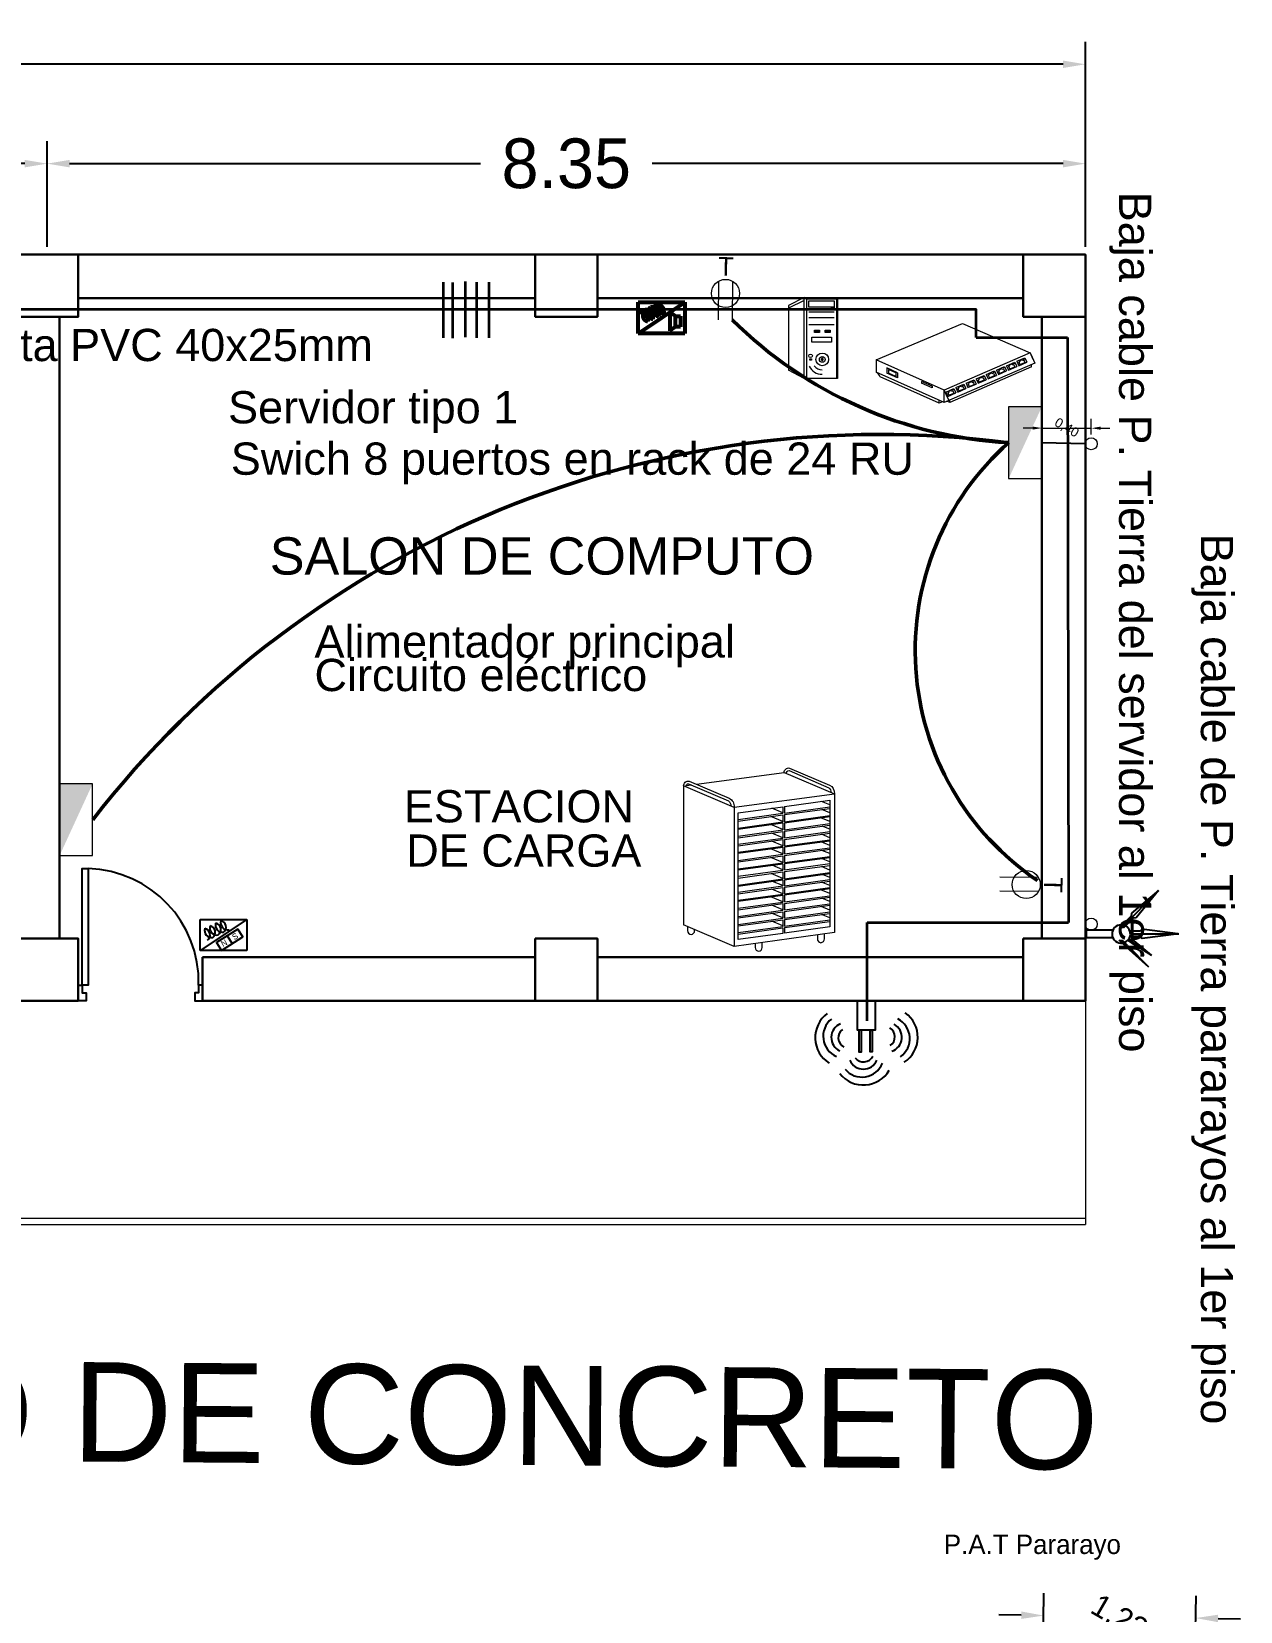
# Model space of a CAD drawing. Header units: metres. Extents: x 643921 to 644430, y 8487964 to 8488110.
# Drawn here: x 644383.21 to 644392.93, y 8488059.47 to 8488072.18 of the extents above; entities that cross this region are included whole.
import ezdxf
from ezdxf.enums import TextEntityAlignment as Align

# ---------------------------------------------------------------- set-up
doc = ezdxf.new("R2010")
doc.units = ezdxf.units.M
doc.header["$MEASUREMENT"] = 0
for name, color, linetype in [('ACHURADOS', 8, 'Continuous'), ('DETALLE', 3, 'Continuous'), ('Planta', 251, 'Continuous'), ('sensor movimiento', 6, 'Continuous'), ('VANOS', 2, 'Continuous')]:
    doc.layers.add(name, color=color, linetype=linetype)
for name, color, linetype, lineweight in [('Anotaciones - Textos_Pluma_Nº__86', 7, 'Continuous', 20), ('CABLE UTP CAT 6', 140, 'COMPU_LINE', 35), ('central de alarma', 4, 'Continuous', 53), ('CIRCUITO DE ALIMENTACION', 30, 'Continuous', 50), ('CIRCUITO ELECTRICO DE SERVIDOR AP', 1, 'Continuous', 50), ('CIRCUITO ELECTRICO EST DE CARGA', 6, 'Continuous', 50), ('CIRCUITO ELECTRICOS', 7, 'Continuous', 15), ('COLUMNAS', 252, 'Continuous', 30), ('ESTACION DE CARGA', 66, 'Continuous', 9), ('MUEBLES - PETER', 252, 'Continuous', 5), ('MUROS', 252, 'Continuous', 15), ('PUERTAS', 252, 'Continuous', 5), ('PUESTA A TIERRA', 3, 'Continuous', 25), ('RED PUESTA A TIERRA', 44, 'T_LINE', 30), ('SERVIDOR', 5, 'Continuous', 13), ('switchs', 44, 'Continuous', 13), ('TEXTOS-SUBTITULO', 26, 'Continuous', 30), ('tomacorriente', 1, 'Continuous', 20)]:
    doc.layers.add(name, color=color, linetype=linetype, lineweight=lineweight)
doc.styles.add('COTAS', font='arial.ttf', dxfattribs={"height": 0.075})
doc.styles.add('style1', font='arial.ttf')
doc.styles.add('style4', font='arial.ttf')
doc.linetypes.add('COMPU_LINE', pattern='A,0.5,-0.1,["R",Standard,S=0.1,R=0,X=-0.05,Y=-0.05],-0.1', length=0.7)
doc.linetypes.add('T_LINE', pattern='A,12.7,-5.08,["T",Standard,S=2.54,R=0,X=-2.54,Y=-1.27],-6.35', length=24.13)
doc.dimstyles.new('julio_75', dxfattribs={"dimscale": 0.75, "dimtxt": 0.075, "dimasz": 0.1, "dimexe": 0.1, "dimexo": 0.1, "dimgap": 0.1, "dimtad": 0, "dimtih": 1, "dimtoh": 1, "dimzin": 1, "dimtxsty": 'COTAS', "dimcen": 0.1, "dimclrd": 256, "dimclre": 256, "dimclrt": 256, "dimaunit": 1, "dimadec": 3, "dimazin": 0, "dimtfac": 1, "dimtix": 1, "dimtmove": 0, "dimatfit": 3, "dimfxl": 0.1, "dimfxlon": 1, "dimlwd": -1, "dimlwe": -1, "dimarcsym": 0})
doc.dimstyles.new('UTILIZAR', dxfattribs={"dimtxt": 0.18, "dimasz": 0.18, "dimexe": 0.18, "dimexo": 0.0625, "dimgap": 0.09, "dimtad": 0, "dimtih": 1, "dimtoh": 1, "dimdec": 4, "dimzin": 0, "dimdsep": 46, "dimtxsty": 'Standard', "dimcen": 0.09, "dimadec": 0, "dimazin": 0, "dimtfac": 1, "dimtdec": 4, "dimtofl": 0, "dimtmove": 0, "dimatfit": 3, "dimfxl": 1, "dimtolj": 1, "dimtzin": 0, "dimarcsym": 0})

# ---------------------------------------------------------------- blocks, each defined once
blk = doc.blocks.new('PUERTA8')
at = {"layer": 'VANOS', "ltscale": 0.5}
for points in [[(0.025, 0.05), (0.025, 0.8), (0.065, 0.8), (0.065, 0.05)], [(0, -0.05), (0, 0.05), (0.025, 0.05), (0.025, 0), (0.05, 0), (0.05, -0.05)], [(0.8, -0.05), (0.8, 0.05), (0.775, 0.05), (0.775, 0), (0.75, 0), (0.75, -0.05)]]:
    blk.add_lwpolyline(points, close=True, dxfattribs=at)
at = {"layer": 'VANOS', "color": 8, "ltscale": 0.5}
blk.add_arc((0.045, 0.07), 0.73, 358.4306, 88.4306, dxfattribs=at)
blk = doc.blocks.new('P-1')
at = {"layer": 'ACHURADOS'}
blk.add_blockref('PUERTA8', (0, 0.05), dxfattribs=at)
blk = doc.blocks.new('TOMACORRIENTE DOBLE')
at = {"layer": 'tomacorriente'}
for p, q in [((697806.69, 8439550.781), (697806.391, 8439550.86)), ((697806.719, 8439550.89), (697806.419, 8439550.969))]:
    blk.add_line(p, q, dxfattribs=at)
blk.add_circle((697806.61, 8439550.86), 0.113, dxfattribs=at)
blk = doc.blocks.new('SERVIDOR')
at = {"layer": 'SERVIDOR', "color": 152}
for p, q in [((714286.289, 8427256.279), (714286.139, 8427256.202)), ((714286.289, 8427256.25), (714286.139, 8427256.177)), ((714286.139, 8427256.202), (714286.139, 8427255.588)), ((714286.333, 8427256.141), (714286.574, 8427256.141)), ((714286.574, 8427256.084), (714286.333, 8427256.084)), ((714286.333, 8427256.021), (714286.574, 8427256.021)), ((714286.289, 8427255.527), (714286.139, 8427255.608)), ((714286.289, 8427255.508), (714286.139, 8427255.588))]:
    blk.add_line(p, q, dxfattribs=at)
for points in [[(714286.289, 8427256.279), (714286.606, 8427256.279), (714286.606, 8427255.508), (714286.289, 8427255.508)], [(714286.599, 8427256.262), (714286.312, 8427256.262), (714286.312, 8427255.511), (714286.599, 8427255.511)], [(714286.333, 8427256.247), (714286.574, 8427256.247), (714286.574, 8427256.187), (714286.333, 8427256.187)], [(714286.551, 8427256.183), (714286.574, 8427256.183), (714286.574, 8427256.173), (714286.551, 8427256.173)], [(714286.362, 8427255.901), (714286.551, 8427255.901), (714286.551, 8427255.852), (714286.362, 8427255.852)], [(714286.387, 8427255.968), (714286.436, 8427255.968), (714286.436, 8427255.946), (714286.387, 8427255.946)], [(714286.387, 8427255.961), (714286.436, 8427255.961), (714286.436, 8427255.946), (714286.387, 8427255.946)], [(714286.488, 8427255.968), (714286.537, 8427255.968), (714286.537, 8427255.946), (714286.488, 8427255.946)], [(714286.488, 8427255.961), (714286.537, 8427255.961), (714286.537, 8427255.946), (714286.488, 8427255.946)], [(714286.344, 8427255.695), (714286.358, 8427255.695), (714286.358, 8427255.681), (714286.344, 8427255.681)], [(714286.46, 8427255.705), (714286.464, 8427255.705), (714286.464, 8427255.689), (714286.46, 8427255.689)]]:
    blk.add_lwpolyline(points, close=True, dxfattribs=at)
for centre, radius in [((714286.339, 8427256.164), 0.00589), ((714286.353, 8427256.164), 0.00589), ((714286.368, 8427256.164), 0.00589), ((714286.462, 8427255.689), 0.0603), ((714286.35, 8427255.723), 0.0169), ((714286.462, 8427255.689), 0.0275)]:
    blk.add_circle(centre, radius, dxfattribs=at)
for centre, radius, start, end in [((714286.462, 8427255.689), 0.142, 207.063, 269.7869), ((714286.463, 8427255.689), 0.1, 217.3226, 269.0957), ((714286.462, 8427255.689), 0.0101, 126.6773, 53.3227)]:
    blk.add_arc(centre, radius, start, end, dxfattribs=at)
blk = doc.blocks.new('ESTACION DE CARGA')
at = {"layer": 'ESTACION DE CARGA', "color": 43}
for p, q in [((714284.7561, 8427256.3564), (714284.7561, 8427255.5284)), ((714285.3482, 8427256.1956), (714285.2809, 8427256.2231)), ((714285.3482, 8427256.2324), (714285.3482, 8427256.1933)), ((714285.3572, 8427256.2336), (714285.3572, 8427256.1945)), ((714285.3572, 8427256.1945), (714285.6277, 8427256.2317)), ((714285.3572, 8427256.1855), (714285.6277, 8427256.2227)), ((714285.6277, 8427256.2437), (714285.5782, 8427256.264)), ((714285.6277, 8427256.1963), (714285.5794, 8427256.216)), ((714285.0807, 8427256.1565), (714285.3482, 8427256.1933)), ((714285.0807, 8427256.1475), (714285.3482, 8427256.1843)), ((714285.0807, 8427256.1055), (714285.3482, 8427256.1422)), ((714285.0807, 8427256.0994), (714285.3482, 8427256.1362)), ((714285.3482, 8427256.1445), (714285.2754, 8427256.1743)), ((714285.3482, 8427256.0964), (714285.2754, 8427256.1262)), ((714285.3482, 8427256.1843), (714285.3482, 8427256.1422)), ((714285.3482, 8427256.1362), (714285.3482, 8427256.0941)), ((714285.3572, 8427256.1855), (714285.3572, 8427256.1434)), ((714285.3572, 8427256.1434), (714285.6277, 8427256.1806)), ((714285.3572, 8427256.1374), (714285.6277, 8427256.1746)), ((714285.3572, 8427256.1374), (714285.3572, 8427256.0953)), ((714285.3572, 8427256.0953), (714285.6277, 8427256.1325)), ((714285.3572, 8427256.0863), (714285.6277, 8427256.1235)), ((714285.6277, 8427256.1455), (714285.5745, 8427256.1673)), ((714285.0807, 8427256.0574), (714285.3482, 8427256.0941)), ((714285.0807, 8427256.0483), (714285.3482, 8427256.0851)), ((714285.0807, 8427256.0093), (714285.3482, 8427256.046)), ((714285.0807, 8427256.0003), (714285.3482, 8427256.037)), ((714285.3482, 8427256.0483), (714285.2809, 8427256.0759)), ((714285.3482, 8427256.0003), (714285.2809, 8427256.0278)), ((714285.3482, 8427256.0851), (714285.3482, 8427256.046)), ((714285.3482, 8427256.037), (714285.3482, 8427255.9979)), ((714285.3572, 8427256.0863), (714285.3572, 8427256.0473)), ((714285.3572, 8427256.0473), (714285.6277, 8427256.0844)), ((714285.3572, 8427256.0382), (714285.6277, 8427256.0754)), ((714285.3572, 8427256.0382), (714285.3572, 8427255.9992)), ((714285.3572, 8427255.9992), (714285.6277, 8427256.0363)), ((714285.3572, 8427255.9932), (714285.6277, 8427256.0303)), ((714285.6277, 8427256.0481), (714285.5777, 8427256.0685)), ((714285.6277, 8427256.0983), (714285.5815, 8427256.1171)), ((714285.0807, 8427255.9612), (714285.3482, 8427255.9979)), ((714285.0807, 8427255.9552), (714285.3482, 8427255.9919)), ((714285.0807, 8427255.9131), (714285.3482, 8427255.9498)), ((714285.0807, 8427255.9041), (714285.3482, 8427255.9408)), ((714285.3482, 8427255.9522), (714285.2754, 8427255.9819)), ((714285.3482, 8427255.9011), (714285.2754, 8427255.9308)), ((714285.3482, 8427255.9919), (714285.3482, 8427255.9498)), ((714285.3482, 8427255.9408), (714285.3482, 8427255.8987)), ((714285.3572, 8427255.9932), (714285.3572, 8427255.9511)), ((714285.3572, 8427255.9511), (714285.6277, 8427255.9882)), ((714285.3572, 8427255.9421), (714285.6277, 8427255.9792)), ((714285.3572, 8427255.9421), (714285.3572, 8427255.9)), ((714285.3572, 8427255.9), (714285.6277, 8427255.9371)), ((714285.3572, 8427255.894), (714285.6277, 8427255.9311)), ((714285.6277, 8427256.0015), (714285.575, 8427256.0231)), ((714285.6277, 8427255.9532), (714285.58, 8427255.9727)), ((714285.0807, 8427255.862), (714285.3482, 8427255.8987)), ((714285.0807, 8427255.856), (714285.3482, 8427255.8927)), ((714285.0807, 8427255.8184), (714285.3482, 8427255.8552)), ((714285.0807, 8427255.8079), (714285.3482, 8427255.8447)), ((714285.3482, 8427255.8571), (714285.2829, 8427255.8838)), ((714285.3482, 8427255.8927), (714285.3482, 8427255.8552)), ((714285.3482, 8427255.8447), (714285.3482, 8427255.8026)), ((714285.3572, 8427255.894), (714285.3572, 8427255.8564)), ((714285.3572, 8427255.8564), (714285.6277, 8427255.8936)), ((714285.3572, 8427255.8459), (714285.6277, 8427255.883)), ((714285.3572, 8427255.8459), (714285.3572, 8427255.8038)), ((714285.3572, 8427255.8038), (714285.6277, 8427255.841)), ((714285.6277, 8427255.8552), (714285.5768, 8427255.8761)), ((714285.6277, 8427255.9041), (714285.5782, 8427255.9243)), ((714285.0807, 8427255.7658), (714285.3482, 8427255.8026)), ((714285.0807, 8427255.7598), (714285.3482, 8427255.7966)), ((714285.0807, 8427255.7238), (714285.3482, 8427255.7605)), ((714285.0807, 8427255.7147), (714285.3482, 8427255.7515)), ((714285.3482, 8427255.8057), (714285.2769, 8427255.8349)), ((714285.3482, 8427255.7147), (714285.2809, 8427255.7422)), ((714285.3482, 8427255.7628), (714285.2864, 8427255.7881)), ((714285.3482, 8427255.7966), (714285.3482, 8427255.7605)), ((714285.3482, 8427255.7515), (714285.3482, 8427255.7124)), ((714285.3572, 8427255.7978), (714285.6277, 8427255.835)), ((714285.3572, 8427255.7617), (714285.6277, 8427255.7989)), ((714285.3572, 8427255.7978), (714285.3572, 8427255.7617)), ((714285.3572, 8427255.7527), (714285.6277, 8427255.7899)), ((714285.3572, 8427255.7527), (714285.3572, 8427255.7136)), ((714285.3572, 8427255.7136), (714285.6277, 8427255.7508)), ((714285.3572, 8427255.7076), (714285.6277, 8427255.7448)), ((714285.6277, 8427255.7627), (714285.5779, 8427255.783)), ((714285.6277, 8427255.811), (714285.5838, 8427255.8289)), ((714285.0807, 8427255.6757), (714285.3482, 8427255.7124)), ((714285.0807, 8427255.6697), (714285.3482, 8427255.7064)), ((714285.0807, 8427255.6276), (714285.3482, 8427255.6643)), ((714285.0807, 8427255.6186), (714285.3482, 8427255.6553)), ((714285.348, 8427255.6667), (714285.2754, 8427255.6964)), ((714285.3482, 8427255.7064), (714285.3482, 8427255.6643)), ((714285.3482, 8427255.6553), (714285.3482, 8427255.6162)), ((714285.3572, 8427255.7076), (714285.3572, 8427255.6656)), ((714285.3572, 8427255.6656), (714285.6277, 8427255.7027)), ((714285.3572, 8427255.6565), (714285.6277, 8427255.6937)), ((714285.3572, 8427255.6565), (714285.3572, 8427255.6175)), ((714285.3572, 8427255.6175), (714285.6277, 8427255.6546)), ((714285.6277, 8427255.7157), (714285.5744, 8427255.7375)), ((714285.6277, 8427255.6679), (714285.5804, 8427255.6872)), ((714285.0807, 8427255.5795), (714285.3482, 8427255.6162)), ((714285.0807, 8427255.5705), (714285.3482, 8427255.6072)), ((714285.0807, 8427255.5314), (714285.3482, 8427255.5681)), ((714285.0807, 8427255.5224), (714285.3482, 8427255.5591)), ((714285.3482, 8427255.5702), (714285.2805, 8427255.5979)), ((714285.3482, 8427255.6186), (714285.2809, 8427255.6461)), ((714285.3482, 8427255.6072), (714285.3482, 8427255.5681)), ((714285.3482, 8427255.5591), (714285.3482, 8427255.5201)), ((714285.3572, 8427255.6085), (714285.6277, 8427255.6456)), ((714285.3572, 8427255.6085), (714285.3572, 8427255.5694)), ((714285.3572, 8427255.5694), (714285.6277, 8427255.6065)), ((714285.3572, 8427255.5604), (714285.6277, 8427255.5975)), ((714285.3572, 8427255.5604), (714285.3572, 8427255.5213)), ((714285.3572, 8427255.5213), (714285.6277, 8427255.5584)), ((714285.6277, 8427255.6172), (714285.5758, 8427255.6385)), ((714285.6277, 8427255.5702), (714285.5778, 8427255.5907)), ((714285.0807, 8427255.4833), (714285.3482, 8427255.5201)), ((714285.0807, 8427255.4743), (714285.3482, 8427255.511)), ((714285.3482, 8427255.5224), (714285.2809, 8427255.5499)), ((714285.3482, 8427255.511), (714285.3482, 8427255.478)), ((714285.3572, 8427255.5123), (714285.6277, 8427255.5494)), ((714285.3572, 8427255.5123), (714285.3572, 8427255.4792))]:
    blk.add_line(p, q, dxfattribs=at)
for points in [[(714284.832, 8427256.3665), (714285.3542, 8427256.4361), (714285.6547, 8427256.3098)], [(714285.6547, 8427256.3083), (714285.0566, 8427256.2287), (714284.7561, 8427256.3564)], [(714284.7709, 8427256.3584), (714284.803, 8427256.3627)], [(714285.6547, 8427256.3098), (714285.6547, 8427255.4833), (714285.0566, 8427255.4009)], [(714285.0566, 8427256.2287), (714285.0566, 8427255.4009), (714284.7561, 8427255.5284)], [(714285.0807, 8427256.1956), (714285.3482, 8427256.2324)], [(714285.3572, 8427256.2336), (714285.6277, 8427256.2708), (714285.6277, 8427255.5164), (714285.3572, 8427255.4792)], [(714285.3482, 8427255.478), (714285.0807, 8427255.4412), (714285.0807, 8427256.1956)]]:
    blk.add_lwpolyline(points, dxfattribs=at)
for points in [[(714285.3542, 8427256.4361, -0.459964), (714285.3872, 8427256.4631), (714285.6247, 8427256.3609, -0.327318), (714285.6547, 8427256.3098, 0.050508)], [(714285.3693, 8427256.4297, -0.469854), (714285.3842, 8427256.4481), (714285.6217, 8427256.3459, -0.211215), (714285.6352, 8427256.318, 0.050508)], [(714284.7561, 8427256.3564, -0.476248), (714284.7891, 8427256.385), (714285.0266, 8427256.2828, -0.337771), (714285.0566, 8427256.2287, 0.050508)], [(714284.7703, 8427256.3504, -0.451012), (714284.7861, 8427256.3699), (714285.0236, 8427256.2678, -0.231761), (714285.0371, 8427256.2369, 0.050508)], [(714284.7801, 8427255.5182), (714284.7801, 8427255.4943, 0.385871), (714284.8009, 8427255.4715, 0.392123), (714284.8216, 8427255.4943), (714284.8216, 8427255.5006)], [(714285.5531, 8427255.4693), (714285.5531, 8427255.4454, 0.385871), (714285.5739, 8427255.4226, 0.392123), (714285.5946, 8427255.4454), (714285.5946, 8427255.475)], [(714285.1829, 8427255.4183), (714285.1829, 8427255.3944, 0.385871), (714285.2036, 8427255.3716, 0.392123), (714285.2243, 8427255.3944), (714285.2243, 8427255.424)]]:
    blk.add_lwpolyline(points, format="xyb", dxfattribs=at)
blk = doc.blocks.new('SWICH')
at = {"layer": 'switchs', "color": 5}
for p, q in [((714286.0029, 8427255.2022), (714286.3729, 8427255.3587)), ((714286.3729, 8427255.3587), (714286.6641, 8427255.2324)), ((714286.6641, 8427255.2324), (714286.2943, 8427255.0725)), ((714286.6059, 8427255.1959), (714286.6407, 8427255.211)), ((714286.6348, 8427255.2061), (714286.6373, 8427255.2072)), ((714286.6373, 8427255.2072), (714286.6379, 8427255.2059)), ((714286.6379, 8427255.2075), (714286.6403, 8427255.2086)), ((714286.6379, 8427255.2075), (714286.6385, 8427255.2062)), ((714286.6385, 8427255.2062), (714286.6409, 8427255.2072)), ((714286.6403, 8427255.2086), (714286.6409, 8427255.2072)), ((714286.6407, 8427255.211), (714286.6491, 8427255.192)), ((714286.6639, 8427255.2323), (714286.6719, 8427255.2142)), ((714286.677, 8427255.2034), (714286.6682, 8427255.223)), ((714286.6719, 8427255.2142), (714286.6834, 8427255.1882)), ((714286.2943, 8427255.0725), (714286.0029, 8427255.2022)), ((714286.0029, 8427255.2022), (714286.0029, 8427255.1496)), ((714286.2941, 8427255.0198), (714286.0029, 8427255.1496)), ((714286.0941, 8427255.1469), (714286.0485, 8427255.1673)), ((714286.0485, 8427255.1673), (714286.0485, 8427255.1446)), ((714286.0941, 8427255.1243), (714286.0485, 8427255.1446)), ((714286.087, 8427255.1464), (714286.0556, 8427255.1603)), ((714286.0556, 8427255.1603), (714286.0556, 8427255.1447)), ((714286.087, 8427255.1308), (714286.0556, 8427255.1447)), ((714286.087, 8427255.1464), (714286.087, 8427255.1308)), ((714286.0941, 8427255.1469), (714286.0941, 8427255.1243)), ((714286.6835, 8427255.1882), (714286.2941, 8427255.0198)), ((714286.6694, 8427255.1715), (714286.3186, 8427255.0198)), ((714286.4753, 8427255.1394), (714286.5102, 8427255.1545)), ((714286.4753, 8427255.1394), (714286.4837, 8427255.1205)), ((714286.4866, 8427255.1412), (714286.4998, 8427255.1469)), ((714286.4866, 8427255.1412), (714286.4882, 8427255.1377)), ((714286.4998, 8427255.1469), (714286.5014, 8427255.1433)), ((714286.5014, 8427255.1434), (714286.5056, 8427255.1452)), ((714286.5043, 8427255.1497), (714286.5068, 8427255.1507)), ((714286.5043, 8427255.1497), (714286.5049, 8427255.1484)), ((714286.5049, 8427255.1484), (714286.5073, 8427255.1494)), ((714286.5056, 8427255.1452), (714286.5102, 8427255.1348)), ((714286.5068, 8427255.1507), (714286.5073, 8427255.1494)), ((714286.5073, 8427255.1511), (714286.5098, 8427255.1521)), ((714286.5073, 8427255.1511), (714286.5079, 8427255.1497)), ((714286.5079, 8427255.1497), (714286.5104, 8427255.1508)), ((714286.5098, 8427255.1521), (714286.5104, 8427255.1508)), ((714286.5102, 8427255.1545), (714286.5186, 8427255.1356)), ((714286.5188, 8427255.1582), (714286.5537, 8427255.1733)), ((714286.5188, 8427255.1582), (714286.5272, 8427255.1393)), ((714286.5272, 8427255.1393), (714286.5621, 8427255.1544)), ((714286.5274, 8427255.1546), (714286.5317, 8427255.1565)), ((714286.5274, 8427255.1546), (714286.5274, 8427255.1546)), ((714286.5274, 8427255.1546), (714286.532, 8427255.1442)), ((714286.5301, 8427255.16), (714286.5433, 8427255.1657)), ((714286.5301, 8427255.16), (714286.5317, 8427255.1565)), ((714286.532, 8427255.1442), (714286.5537, 8427255.1536)), ((714286.5433, 8427255.1657), (714286.5449, 8427255.1622)), ((714286.5449, 8427255.1622), (714286.5491, 8427255.164)), ((714286.5478, 8427255.1685), (714286.5503, 8427255.1696)), ((714286.5478, 8427255.1685), (714286.5484, 8427255.1672)), ((714286.5484, 8427255.1672), (714286.5509, 8427255.1682)), ((714286.5491, 8427255.164), (714286.5537, 8427255.1536)), ((714286.5503, 8427255.1696), (714286.5509, 8427255.1682)), ((714286.5509, 8427255.1699), (714286.5533, 8427255.1709)), ((714286.5509, 8427255.1699), (714286.5514, 8427255.1686)), ((714286.5514, 8427255.1686), (714286.5539, 8427255.1696)), ((714286.5533, 8427255.1709), (714286.5539, 8427255.1696)), ((714286.5537, 8427255.1733), (714286.5621, 8427255.1544)), ((714286.5623, 8427255.1771), (714286.5972, 8427255.1921)), ((714286.5623, 8427255.1771), (714286.5707, 8427255.1581)), ((714286.5707, 8427255.1581), (714286.6056, 8427255.1732)), ((714286.5709, 8427255.1734), (714286.5752, 8427255.1754)), ((714286.5709, 8427255.1734), (714286.5709, 8427255.1734)), ((714286.5709, 8427255.1734), (714286.5755, 8427255.163)), ((714286.5737, 8427255.1788), (714286.5868, 8427255.1845)), ((714286.5737, 8427255.1788), (714286.5752, 8427255.1754)), ((714286.5755, 8427255.163), (714286.5973, 8427255.1724)), ((714286.5868, 8427255.1845), (714286.5884, 8427255.181)), ((714286.5884, 8427255.181), (714286.5926, 8427255.1828)), ((714286.5913, 8427255.1873), (714286.5938, 8427255.1884)), ((714286.5913, 8427255.1873), (714286.5919, 8427255.186)), ((714286.5919, 8427255.186), (714286.5944, 8427255.187)), ((714286.5926, 8427255.1828), (714286.5973, 8427255.1724)), ((714286.5938, 8427255.1884), (714286.5944, 8427255.187)), ((714286.5944, 8427255.1887), (714286.5968, 8427255.1898)), ((714286.5944, 8427255.1887), (714286.595, 8427255.1874)), ((714286.595, 8427255.1874), (714286.5974, 8427255.1884)), ((714286.5968, 8427255.1898), (714286.5974, 8427255.1884)), ((714286.5972, 8427255.1921), (714286.6056, 8427255.1732)), ((714286.6059, 8427255.1959), (714286.6143, 8427255.1769)), ((714286.6143, 8427255.1769), (714286.6491, 8427255.192)), ((714286.6144, 8427255.1923), (714286.6187, 8427255.1942)), ((714286.6144, 8427255.1923), (714286.6144, 8427255.1923)), ((714286.6144, 8427255.1923), (714286.619, 8427255.1818)), ((714286.6172, 8427255.1976), (714286.6303, 8427255.2033)), ((714286.6172, 8427255.1976), (714286.6187, 8427255.1942)), ((714286.619, 8427255.1818), (714286.6408, 8427255.1912)), ((714286.6303, 8427255.2033), (714286.6319, 8427255.1998)), ((714286.6319, 8427255.1998), (714286.6361, 8427255.2017)), ((714286.6348, 8427255.2061), (714286.6354, 8427255.2048)), ((714286.6354, 8427255.2048), (714286.6379, 8427255.2059)), ((714286.6361, 8427255.2017), (714286.6408, 8427255.1912)), ((714286.6694, 8427255.1715), (714286.6694, 8427255.1821)), ((714286.273, 8427255.0163), (714286.0204, 8427255.1289)), ((714286.2433, 8427255.0891), (714286.1977, 8427255.1094)), ((714286.1977, 8427255.1094), (714286.1977, 8427255.1026)), ((714286.2433, 8427255.0823), (714286.1977, 8427255.1026)), ((714286.2433, 8427255.0891), (714286.2433, 8427255.0823)), ((714286.2943, 8427255.0199), (714286.2943, 8427255.0725)), ((714286.2943, 8427255.0725), (714286.3023, 8427255.0543)), ((714286.3013, 8427255.0642), (714286.3361, 8427255.0792)), ((714286.3126, 8427255.0659), (714286.3257, 8427255.0716)), ((714286.3257, 8427255.0716), (714286.3273, 8427255.0681)), ((714286.3302, 8427255.0744), (714286.3327, 8427255.0755)), ((714286.3302, 8427255.0744), (714286.3308, 8427255.0731)), ((714286.3308, 8427255.0731), (714286.3333, 8427255.0741)), ((714286.3327, 8427255.0755), (714286.3333, 8427255.0741)), ((714286.3333, 8427255.0758), (714286.3357, 8427255.0769)), ((714286.3333, 8427255.0758), (714286.3339, 8427255.0745)), ((714286.3339, 8427255.0745), (714286.3363, 8427255.0755)), ((714286.3357, 8427255.0769), (714286.3363, 8427255.0755)), ((714286.3361, 8427255.0792), (714286.3445, 8427255.0603)), ((714286.3448, 8427255.083), (714286.3796, 8427255.0981)), ((714286.3448, 8427255.083), (714286.3532, 8427255.064)), ((714286.3532, 8427255.064), (714286.388, 8427255.0791)), ((714286.3533, 8427255.0794), (714286.3576, 8427255.0813)), ((714286.3533, 8427255.0794), (714286.3533, 8427255.0794)), ((714286.3533, 8427255.0794), (714286.358, 8427255.0689)), ((714286.3561, 8427255.0847), (714286.3693, 8427255.0904)), ((714286.3561, 8427255.0847), (714286.3576, 8427255.0813)), ((714286.358, 8427255.0689), (714286.3797, 8427255.0783)), ((714286.3693, 8427255.0904), (714286.3708, 8427255.0869)), ((714286.3708, 8427255.0869), (714286.3751, 8427255.0888)), ((714286.3738, 8427255.0932), (714286.3762, 8427255.0943)), ((714286.3738, 8427255.0932), (714286.3744, 8427255.0919)), ((714286.3744, 8427255.0919), (714286.3768, 8427255.093)), ((714286.3751, 8427255.0888), (714286.3797, 8427255.0783)), ((714286.3762, 8427255.0943), (714286.3768, 8427255.093)), ((714286.3768, 8427255.0946), (714286.3792, 8427255.0957)), ((714286.3768, 8427255.0946), (714286.3774, 8427255.0933)), ((714286.3774, 8427255.0933), (714286.3798, 8427255.0943)), ((714286.3792, 8427255.0957), (714286.3798, 8427255.0943)), ((714286.3796, 8427255.0981), (714286.388, 8427255.0791)), ((714286.3883, 8427255.1018), (714286.4232, 8427255.1169)), ((714286.3883, 8427255.1018), (714286.3967, 8427255.0829)), ((714286.3967, 8427255.0829), (714286.4316, 8427255.0979)), ((714286.3968, 8427255.0982), (714286.4012, 8427255.1001)), ((714286.3968, 8427255.0982), (714286.3969, 8427255.0982)), ((714286.3968, 8427255.0982), (714286.4015, 8427255.0877)), ((714286.3996, 8427255.1036), (714286.4128, 8427255.1093)), ((714286.3996, 8427255.1036), (714286.4012, 8427255.1001)), ((714286.4015, 8427255.0877), (714286.4232, 8427255.0971)), ((714286.4128, 8427255.1093), (714286.4143, 8427255.1057)), ((714286.4143, 8427255.1057), (714286.4186, 8427255.1076)), ((714286.4173, 8427255.112), (714286.4197, 8427255.1131)), ((714286.4173, 8427255.112), (714286.4179, 8427255.1107)), ((714286.4179, 8427255.1107), (714286.4203, 8427255.1118)), ((714286.4186, 8427255.1076), (714286.4232, 8427255.0971)), ((714286.4197, 8427255.1131), (714286.4203, 8427255.1118)), ((714286.4203, 8427255.1134), (714286.4228, 8427255.1145)), ((714286.4203, 8427255.1134), (714286.4209, 8427255.1121)), ((714286.4209, 8427255.1121), (714286.4233, 8427255.1132)), ((714286.4228, 8427255.1145), (714286.4233, 8427255.1132)), ((714286.4232, 8427255.1169), (714286.4316, 8427255.0979)), ((714286.4318, 8427255.1206), (714286.4667, 8427255.1357)), ((714286.4318, 8427255.1206), (714286.4402, 8427255.1017)), ((714286.4402, 8427255.1017), (714286.4751, 8427255.1168)), ((714286.4403, 8427255.117), (714286.4447, 8427255.1189)), ((714286.4403, 8427255.117), (714286.445, 8427255.1066)), ((714286.4431, 8427255.1224), (714286.4563, 8427255.1281)), ((714286.4431, 8427255.1224), (714286.4447, 8427255.1189)), ((714286.445, 8427255.1066), (714286.4667, 8427255.116)), ((714286.4563, 8427255.1281), (714286.4579, 8427255.1245)), ((714286.4578, 8427255.1246), (714286.4621, 8427255.1264)), ((714286.4608, 8427255.1309), (714286.4632, 8427255.1319)), ((714286.4608, 8427255.1309), (714286.4614, 8427255.1295)), ((714286.4614, 8427255.1295), (714286.4638, 8427255.1306)), ((714286.4621, 8427255.1264), (714286.4667, 8427255.116)), ((714286.4632, 8427255.1319), (714286.4638, 8427255.1306)), ((714286.4638, 8427255.1322), (714286.4663, 8427255.1333)), ((714286.4638, 8427255.1322), (714286.4644, 8427255.1309)), ((714286.4644, 8427255.1309), (714286.4669, 8427255.132)), ((714286.4663, 8427255.1333), (714286.4669, 8427255.132)), ((714286.4667, 8427255.1357), (714286.4751, 8427255.1168)), ((714286.4837, 8427255.1205), (714286.5186, 8427255.1356)), ((714286.4839, 8427255.1358), (714286.4882, 8427255.1377)), ((714286.4839, 8427255.1358), (714286.4839, 8427255.1358)), ((714286.4839, 8427255.1358), (714286.4885, 8427255.1254)), ((714286.4885, 8427255.1254), (714286.5102, 8427255.1348)), ((714286.273, 8427255.0163), (714286.273, 8427255.0292)), ((714286.2877, 8427255.0226), (714286.273, 8427255.0163)), ((714286.3013, 8427255.0642), (714286.3097, 8427255.0452)), ((714286.3023, 8427255.0543), (714286.3139, 8427255.0284)), ((714286.3186, 8427255.0198), (714286.3065, 8427255.0252)), ((714286.3097, 8427255.0452), (714286.3445, 8427255.0603)), ((714286.3098, 8427255.0605), (714286.3141, 8427255.0625)), ((714286.3098, 8427255.0605), (714286.3098, 8427255.0605)), ((714286.3098, 8427255.0605), (714286.3144, 8427255.0501)), ((714286.3126, 8427255.0659), (714286.3141, 8427255.0625)), ((714286.3144, 8427255.0501), (714286.3362, 8427255.0595)), ((714286.3186, 8427255.0198), (714286.3186, 8427255.0304)), ((714286.3273, 8427255.0681), (714286.3315, 8427255.0699)), ((714286.3315, 8427255.0699), (714286.3362, 8427255.0595))]:
    blk.add_line(p, q, dxfattribs=at)
blk.add_arc((714285.9748, 8427255.1081), 0.0501, 24.55723, 55.96897, dxfattribs=at)
blk = doc.blocks.new('*D140')
at = {"layer": 'Anotaciones - Textos_Pluma_Nº__86', "color": 0, "lineweight": -2, "transparency": 16777216}
for p, q in [((644375.236, 8488070.444), (644375.236, 8488071.294)), ((644383.336, 8488070.444), (644383.336, 8488071.294)), ((644375.416, 8488071.114), (644378.696, 8488071.114)), ((644383.156, 8488071.114), (644379.876, 8488071.114))]:
    blk.add_line(p, q, dxfattribs=at)
at = {"layer": 'Anotaciones - Textos_Pluma_Nº__86', "color": 0, "transparency": 16777216}
for points in [[(644375.416, 8488071.144), (644375.416, 8488071.084), (644375.236, 8488071.114)], [(644383.156, 8488071.144), (644383.156, 8488071.084), (644383.336, 8488071.114)]]:
    blk.add_solid(points, dxfattribs=at)
at = {"layer": 'Defpoints', "color": 0, "transparency": 16777216}
for p in [(644375.236, 8488071.114), (644375.236, 8488070.382), (644383.336, 8488070.382)]:
    blk.add_point(p, dxfattribs=at)
at = {"layer": 'Anotaciones - Textos_Pluma_Nº__86', "color": 0, "transparency": 16777216, "insert": (644379.286, 8488071.114), "char_height": 0.4, "attachment_point": 5, "rotation": 360}
blk.add_mtext('\\A1;8.10', dxfattribs=at)
blk = doc.blocks.new('*D141')
at = {"layer": 'Anotaciones - Textos_Pluma_Nº__86', "color": 0, "lineweight": -2, "transparency": 16777216}
for p, q in [((644383.336, 8488070.444), (644383.336, 8488071.294)), ((644391.686, 8488070.444), (644391.686, 8488071.294)), ((644383.516, 8488071.114), (644386.821, 8488071.114)), ((644391.506, 8488071.114), (644388.201, 8488071.114))]:
    blk.add_line(p, q, dxfattribs=at)
at = {"layer": 'Anotaciones - Textos_Pluma_Nº__86', "color": 0, "transparency": 16777216}
for points in [[(644383.516, 8488071.144), (644383.516, 8488071.084), (644383.336, 8488071.114)], [(644391.506, 8488071.144), (644391.506, 8488071.084), (644391.686, 8488071.114)]]:
    blk.add_solid(points, dxfattribs=at)
at = {"layer": 'Defpoints', "color": 0, "transparency": 16777216}
for p in [(644383.336, 8488071.114), (644383.336, 8488070.382), (644391.686, 8488070.382)]:
    blk.add_point(p, dxfattribs=at)
at = {"layer": 'Anotaciones - Textos_Pluma_Nº__86', "color": 0, "transparency": 16777216, "insert": (644387.511, 8488071.114), "char_height": 0.4, "attachment_point": 5, "rotation": 360}
blk.add_mtext('\\A1;8.35', dxfattribs=at)
blk = doc.blocks.new('*D127')
at = {"layer": 'Anotaciones - Textos_Pluma_Nº__86', "color": 0, "lineweight": -2, "transparency": 16777216}
for p, q in [((644358.786, 8488070.444), (644358.786, 8488072.093)), ((644391.686, 8488070.444), (644391.686, 8488072.093)), ((644358.966, 8488071.913), (644374.379, 8488071.913)), ((644391.506, 8488071.913), (644376.093, 8488071.913))]:
    blk.add_line(p, q, dxfattribs=at)
at = {"layer": 'Anotaciones - Textos_Pluma_Nº__86', "color": 0, "transparency": 16777216}
for points in [[(644358.966, 8488071.943), (644358.966, 8488071.883), (644358.786, 8488071.913)], [(644391.506, 8488071.943), (644391.506, 8488071.883), (644391.686, 8488071.913)]]:
    blk.add_solid(points, dxfattribs=at)
at = {"layer": 'Defpoints', "color": 0, "transparency": 16777216}
for p in [(644358.786, 8488071.913), (644358.786, 8488070.382), (644391.686, 8488070.382)]:
    blk.add_point(p, dxfattribs=at)
at = {"layer": 'Anotaciones - Textos_Pluma_Nº__86', "color": 0, "transparency": 16777216, "insert": (644375.236, 8488071.913), "char_height": 0.4, "attachment_point": 5, "rotation": 360}
blk.add_mtext('\\A1;32.90', dxfattribs=at)
blk = doc.blocks.new('*D149')
at = {"layer": 'Anotaciones - Textos_Pluma_Nº__86', "color": 0, "lineweight": -2, "transparency": 16777216}
for p, q in [((644391.346, 8488059.179), (644391.353, 8488059.617)), ((644392.569, 8488059.159), (644392.576, 8488059.597)), ((644391.17, 8488059.44), (644390.99, 8488059.442)), ((644392.753, 8488059.414), (644392.933, 8488059.412))]:
    blk.add_line(p, q, dxfattribs=at)
at = {"layer": 'Anotaciones - Textos_Pluma_Nº__86', "color": 0, "transparency": 16777216}
for points in [[(644391.171, 8488059.47), (644391.17, 8488059.41), (644391.35, 8488059.437)], [(644392.753, 8488059.444), (644392.752, 8488059.384), (644392.573, 8488059.417)]]:
    blk.add_solid(points, dxfattribs=at)
at = {"layer": 'Defpoints', "color": 0, "transparency": 16777216}
for p in [(644392.573, 8488059.417), (644391.345, 8488059.116), (644392.568, 8488059.097)]:
    blk.add_point(p, dxfattribs=at)
at = {"layer": 'Anotaciones - Textos_Pluma_Nº__86', "color": 0, "transparency": 16777216, "insert": (644391.962, 8488059.427), "char_height": 0.18, "attachment_point": 5, "rotation": 330}
blk.add_mtext('\\A1;1.22', dxfattribs=at)
blk = doc.blocks.new('*D151')
at = {"layer": 'Anotaciones - Textos_Pluma_Nº__86', "transparency": 16777216}
for p, q in [((644391.336, 8488068.937), (644391.336, 8488069.062)), ((644391.733, 8488068.936), (644391.733, 8488069.061)), ((644391.261, 8488068.987), (644391.186, 8488068.987)), ((644391.336, 8488068.987), (644391.733, 8488068.986)), ((644391.808, 8488068.986), (644391.883, 8488068.986))]:
    blk.add_line(p, q, dxfattribs=at)
for points in [[(644391.261, 8488069), (644391.261, 8488068.975), (644391.336, 8488068.987)], [(644391.808, 8488068.999), (644391.808, 8488068.974), (644391.733, 8488068.986)]]:
    blk.add_solid(points, dxfattribs=at)
at = {"layer": 'Defpoints', "color": 0, "transparency": 16777216}
for p in [(644391.733, 8488068.986), (644391.336, 8488068.862), (644391.733, 8488068.861)]:
    blk.add_point(p, dxfattribs=at)
at = {"layer": 'Anotaciones - Textos_Pluma_Nº__86', "transparency": 16777216, "insert": (644391.534, 8488068.987), "char_height": 0.075, "attachment_point": 5, "rotation": 330, "style": 'COTAS'}
blk.add_mtext('0,40', dxfattribs=at)

msp = doc.modelspace()

# ---------------------------------------------------------------- hatches: boundary and pattern name
at = {"layer": 'CIRCUITO ELECTRICOS'}
h = msp.add_hatch(color=10, dxfattribs=at)
h.dxf.hatch_style = 1
h.paths.add_polyline_path([(644391.336, 8488069.159), (644391.069, 8488069.159), (644391.069, 8488068.581)])
at = {"layer": 'CIRCUITO ELECTRICOS', "true_color": 0xffffff}
h = msp.add_hatch(color=7, dxfattribs=at)
h.dxf.hatch_style = 1
h.paths.add_polyline_path([(644383.702, 8488066.127), (644383.436, 8488066.127), (644383.436, 8488065.549)])

# ---------------------------------------------------------------- linework, layer by layer
at = {"color": 6}
msp.add_line((644384.784, 8488064.903), (644384.823, 8488064.842), dxfattribs=at)
at = {"layer": 'Anotaciones - Textos_Pluma_Nº__86'}
for centre in [(644391.733, 8488068.861), (644391.733, 8488064.998)]:
    msp.add_circle(centre, 0.0483, dxfattribs=at)
at = {"layer": 'CABLE UTP CAT 6'}
for p, q in [((644386.521, 8488070.16), (644386.521, 8488069.713)), ((644386.597, 8488070.158), (644386.597, 8488069.71)), ((644386.698, 8488070.166), (644386.698, 8488069.718)), ((644386.79, 8488070.161), (644386.79, 8488069.713)), ((644386.889, 8488070.162), (644386.889, 8488069.714)), ((644389.931, 8488064.221), (644389.931, 8488065.012)), ((644389.931, 8488065.012), (644391.551, 8488065.012))]:
    msp.add_line(p, q, dxfattribs=at)
for points in [[(644390.807, 8488069.715), (644390.807, 8488069.942), (644359.238, 8488069.942)], [(644390.807, 8488069.715), (644391.543, 8488069.716), (644391.543, 8488069.716)], [(644391.543, 8488069.715), (644391.551, 8488065.012)]]:
    msp.add_lwpolyline(points, dxfattribs=at)
at = {"layer": 'central de alarma'}
for p, q in [((644388.089, 8488069.749), (644388.089, 8488069.999)), ((644388.089, 8488069.999), (644388.464, 8488069.999)), ((644388.089, 8488069.749), (644388.464, 8488069.999)), ((644388.464, 8488069.999), (644388.464, 8488069.749)), ((644388.344, 8488069.917), (644388.344, 8488069.769)), ((644388.389, 8488069.886), (644388.344, 8488069.917)), ((644388.389, 8488069.802), (644388.344, 8488069.769)), ((644388.389, 8488069.886), (644388.429, 8488069.886)), ((644388.389, 8488069.802), (644388.389, 8488069.886)), ((644388.429, 8488069.802), (644388.389, 8488069.802)), ((644388.429, 8488069.886), (644388.429, 8488069.802)), ((644388.464, 8488069.749), (644388.089, 8488069.749))]:
    msp.add_line(p, q, dxfattribs=at)
for centre, radius, start, end in [((644388.179, 8488069.896), 0.0534, 128.0971, 257.8803), ((644388.153, 8488069.88), 0.0581, 343.8899, 97.3), ((644388.22, 8488069.916), 0.0534, 126.9396, 257.8803), ((644388.199, 8488069.902), 0.0581, 343.8899, 100.4228), ((644388.266, 8488069.938), 0.0534, 128.0971, 257.8803), ((644388.24, 8488069.922), 0.0581, 343.8899, 97.3), ((644388.307, 8488069.958), 0.0534, 126.9396, 257.8803), ((644388.112, 8488069.86), 0.0581, 343.8899, 100.4228)]:
    msp.add_arc(centre, radius, start, end, dxfattribs=at)
at = {"layer": 'CIRCUITO DE ALIMENTACION'}
msp.add_arc((644390.039, 8488060.907), 8.029, 82.6258, 142.1125, dxfattribs=at)
at = {"layer": 'CIRCUITO ELECTRICO DE SERVIDOR AP'}
msp.add_arc((644391.255, 8488072.284), 3.419, 225.2036, 266.8832, dxfattribs=at)
at = {"layer": 'CIRCUITO ELECTRICO EST DE CARGA'}
msp.add_arc((644392.55, 8488067.199), 2.233, 131.5289, 235.9951, dxfattribs=at)
at = {"layer": 'CIRCUITO ELECTRICOS', "color": 10}
msp.add_lwpolyline([(644391.069, 8488069.159), (644391.069, 8488068.581), (644391.336, 8488068.581), (644391.336, 8488069.159)], close=True, dxfattribs=at)
at = {"layer": 'CIRCUITO ELECTRICOS', "color": 7, "true_color": 0xffffff}
msp.add_lwpolyline([(644383.436, 8488066.127), (644383.436, 8488065.549), (644383.702, 8488065.549), (644383.702, 8488066.127)], close=True, dxfattribs=at)
at = {"layer": 'COLUMNAS', "color": 1, "lineweight": 30}
for points in [[(644383.086, 8488070.382), (644383.086, 8488069.882), (644383.586, 8488069.882), (644383.586, 8488070.382), (644383.086, 8488070.382)], [(644387.261, 8488070.382), (644387.261, 8488069.882), (644387.761, 8488069.882), (644387.761, 8488070.382), (644387.261, 8488070.382)], [(644391.186, 8488070.382), (644391.186, 8488069.882), (644391.686, 8488069.882), (644391.686, 8488070.382), (644391.186, 8488070.382)], [(644383.086, 8488064.882), (644383.086, 8488064.382), (644383.586, 8488064.382), (644383.586, 8488064.882), (644383.086, 8488064.882)], [(644387.261, 8488064.882), (644387.261, 8488064.382), (644387.761, 8488064.382), (644387.761, 8488064.882), (644387.261, 8488064.882)], [(644391.186, 8488064.882), (644391.186, 8488064.382), (644391.686, 8488064.382), (644391.686, 8488064.882), (644391.186, 8488064.882)]]:
    msp.add_lwpolyline(points, dxfattribs=at)
at = {"layer": 'DETALLE'}
for p, q in [((644391.979, 8488064.971), (644392.274, 8488065.268)), ((644392.274, 8488065.268), (644392.056, 8488065.087)), ((644392.274, 8488065.268), (644392.094, 8488065.049)), ((644392.054, 8488065.062), (644391.963, 8488064.97)), ((644392.069, 8488065.047), (644391.992, 8488064.969)), ((644392.056, 8488065.087), (644392.054, 8488065.062)), ((644392.094, 8488065.049), (644392.069, 8488065.047)), ((644391.691, 8488064.951), (644391.908, 8488064.951)), ((644391.691, 8488064.951), (644391.691, 8488064.89)), ((644391.691, 8488064.89), (644391.906, 8488064.89)), ((644392.014, 8488064.814), (644391.958, 8488064.868)), ((644391.973, 8488064.866), (644392.194, 8488064.654)), ((644392.026, 8488064.826), (644391.984, 8488064.866)), ((644392.054, 8488064.851), (644392.028, 8488064.868)), ((644392.218, 8488064.749), (644392.033, 8488064.873)), ((644392.062, 8488064.862), (644392.036, 8488064.879)), ((644392.124, 8488064.942), (644392.044, 8488064.942)), ((644392.124, 8488064.899), (644392.045, 8488064.899)), ((644392.048, 8488064.92), (644392.437, 8488064.92)), ((644392.054, 8488064.851), (644392.218, 8488064.749)), ((644392.078, 8488064.864), (644392.062, 8488064.862)), ((644392.218, 8488064.749), (644392.078, 8488064.864)), ((644392.143, 8488064.958), (644392.124, 8488064.942)), ((644392.143, 8488064.882), (644392.124, 8488064.899)), ((644392.429, 8488064.92), (644392.141, 8488064.957)), ((644392.437, 8488064.92), (644392.143, 8488064.882)), ((644392.014, 8488064.814), (644392.194, 8488064.654)), ((644392.026, 8488064.826), (644392.194, 8488064.654))]:
    msp.add_line(p, q, dxfattribs=at)
for centre, radius, start, end in [((644391.974, 8488064.919), 0.0737, 291.6879, 275.9063), ((644391.974, 8488064.919, 0.5), 0.053, 70.9125, 101.9679), ((644391.974, 8488064.919, 0.5), 0.053, 252.1124, 280.9548)]:
    msp.add_arc(centre, radius, start, end, dxfattribs=at)
at = {"layer": 'MUEBLES - PETER', "color": 250, "lineweight": 5}
for p, q in [((644391.686, 8488064.382), (644391.686, 8488062.582)), ((644376.759, 8488062.632), (644391.686, 8488062.632)), ((644377.016, 8488062.582), (644391.686, 8488062.582))]:
    msp.add_line(p, q, dxfattribs=at)
at = {"layer": 'MUROS', "color": 251, "lineweight": 30, "true_color": 0x636466}
for p, q in [((644383.586, 8488070.382), (644387.261, 8488070.382)), ((644387.761, 8488070.382), (644391.186, 8488070.382)), ((644387.261, 8488070.032), (644383.586, 8488070.032)), ((644391.186, 8488070.032), (644387.761, 8488070.032)), ((644383.436, 8488069.882), (644383.436, 8488064.882)), ((644391.336, 8488064.882), (644391.336, 8488069.882)), ((644391.686, 8488069.882), (644391.686, 8488064.882)), ((644384.586, 8488064.732), (644387.261, 8488064.732)), ((644384.586, 8488064.382), (644384.586, 8488064.732)), ((644387.761, 8488064.732), (644391.186, 8488064.732)), ((644387.261, 8488064.382), (644384.586, 8488064.382)), ((644391.186, 8488064.382), (644387.761, 8488064.382))]:
    msp.add_line(p, q, dxfattribs=at)
at = {"layer": 'PUESTA A TIERRA'}
msp.add_line((644391.336, 8488068.87), (644391.684, 8488068.862), dxfattribs=at)
for points in [[(644389.996, 8488064.382), (644389.996, 8488064.144), (644389.853, 8488064.144), (644389.853, 8488064.382)], [(644389.865, 8488064.144), (644389.865, 8488063.971), (644389.886, 8488063.971), (644389.886, 8488064.144)], [(644389.971, 8488064.144), (644389.971, 8488063.971), (644389.954, 8488063.971), (644389.954, 8488064.144)]]:
    msp.add_lwpolyline(points, close=True, dxfattribs=at)
for centre, radius, start, end in [((644389.754, 8488064.085), 0.241, 126.6242, 237.9412), ((644389.755, 8488064.096), 0.178, 128.8852, 246.1844), ((644390.096, 8488064.077), 0.178, 305.2736, 62.5728), ((644390.097, 8488064.089), 0.241, 303.0126, 54.3296), ((644389.761, 8488064.086), 0.119, 112.1556, 244.9562), ((644389.781, 8488064.084), 0.0829, 126.1621, 243.7729), ((644390.071, 8488064.091), 0.0829, 302.5505, 60.1613), ((644390.091, 8488064.088), 0.119, 288.544, 61.3446), ((644389.901, 8488063.945), 0.241, 218.1056, 329.4226), ((644389.889, 8488063.946), 0.178, 220.3665, 337.6657), ((644389.9, 8488063.951), 0.119, 203.6369, 336.4375), ((644389.901, 8488063.972), 0.0829, 217.6434, 335.2543)]:
    msp.add_arc(centre, radius, start, end, dxfattribs=at)
at = {"layer": 'sensor movimiento'}
for p, q in [((644384.568, 8488064.785), (644384.568, 8488065.035)), ((644384.568, 8488065.035), (644384.943, 8488065.035)), ((644384.943, 8488065.035), (644384.568, 8488064.785)), ((644384.943, 8488065.035), (644384.943, 8488064.785)), ((644384.943, 8488064.785), (644384.568, 8488064.785))]:
    msp.add_line(p, q, dxfattribs=at)
msp.add_lwpolyline([(644384.87, 8488064.958), (644384.698, 8488064.849), (644384.737, 8488064.787), (644384.909, 8488064.896)], close=True, dxfattribs=at)
for centre, radius, start, end in [((644384.702, 8488064.968), 0.0581, 163.8899, 280.4228), ((644384.635, 8488064.932), 0.0534, 308.0971, 77.8803), ((644384.747, 8488064.99), 0.0581, 163.8899, 277.3), ((644384.68, 8488064.954), 0.0534, 306.9396, 77.8803), ((644384.789, 8488065.01), 0.0581, 163.8899, 280.4228), ((644384.722, 8488064.974), 0.0534, 308.0971, 77.8803), ((644384.66, 8488064.948), 0.0581, 163.8899, 277.3), ((644384.593, 8488064.911), 0.0534, 306.9396, 77.8803)]:
    msp.add_arc(centre, radius, start, end, dxfattribs=at)

# ---------------------------------------------------------------- block references
at = {"layer": 'CIRCUITO ELECTRICOS', "color": 0}
for name, p, xscale, yscale, zscale in [('SERVIDOR', (41710.368, 1377572.552), 0.84375, 0.84375, 0.84375), ('SWICH', (-694896.252, -7313033.968), 1.875, 1.875, 1.875), ('ESTACION DE CARGA', (-319895.966, -2888729.972), 1.35, 1.35, 1.35)]:
    msp.add_blockref(name, p, dxfattribs=dict(at, xscale=xscale, yscale=yscale, zscale=zscale))
at = {"layer": 'Planta'}
for p, rotation in [((8992112.445, 9912311.129), 104.408880333704), ((2068632.269, 140341.663), 14.40888033370397)]:
    msp.add_blockref('TOMACORRIENTE DOBLE', p, dxfattribs=dict(at, rotation=rotation))
at = {"layer": 'PUERTAS', "xscale": 1.249756712422823, "yscale": 1.249756712422823, "zscale": 1.249756712422823}
msp.add_blockref('P-1', (644383.586, 8488064.382), dxfattribs=at)

# ---------------------------------------------------------------- texts
at = {"layer": 'CIRCUITO ELECTRICO EST DE CARGA', "color": 0, "style": 'style4'}
msp.add_text('ESTACION ', height=0.2592, rotation=360, dxfattribs=at).set_placement((644386.205, 8488065.816))
at = {"layer": 'CIRCUITO ELECTRICO EST DE CARGA', "color": 0, "insert": (644386.224, 8488065.719), "char_height": 0.2592, "width": 1.9571, "attachment_point": 1, "rotation": 360, "style": 'style1'}
msp.add_mtext('DE CARGA', dxfattribs=at)
at = {"layer": 'Planta', "color": 0, "style": 'style4'}
for s, height, rotation, p in [('Baja cable P. Tierra del servidor al 1er piso', 0.2592, 270, (644391.957, 8488070.888)), ('Canaleta PVC 40x25mm', 0.2592, 360, (644381.971, 8488069.526)), ('Servidor tipo 1', 0.2592, 360, (644384.791, 8488069.025)), ('Swich 8 puertos en rack de 24 RU', 0.2592, 360, (644384.813, 8488068.612)), ('Baja cable de P. Tierra pararayos al 1er piso', 0.2592, 270, (644392.615, 8488068.139)), ('Alimentador principal', 0.2592, 360, (644385.486, 8488067.142)), ('Circuito eléctrico', 0.2592, 360, (644385.486, 8488066.872)), ('COLEGIO DE CONCRETO', 0.8, 359.5484, (644378.131, 8488060.719))]:
    msp.add_text(s, height=height, rotation=rotation, dxfattribs=at).set_placement(p)
at = {"layer": 'RED PUESTA A TIERRA', "linetype": 'ByBlock', "lineweight": 20, "insert": (644391.972, 8488060.088), "char_height": 0.15584, "attachment_point": 3, "rotation": 360}
msp.add_mtext_dynamic_manual_height_columns('P.A.T Pararayo', width=1.49615, gutter_width=12.5, heights=[0], dxfattribs=at)
at = {"layer": 'sensor movimiento', "char_height": 0.0479, "attachment_point": 1, "rotation": 29.8093}
for s, insert in [('N', (644384.727, 8488064.855)), ('S', (644384.817, 8488064.909))]:
    msp.add_mtext_dynamic_manual_height_columns(s, width=0.10426, gutter_width=12.5, heights=[0], dxfattribs=dict(at, insert=insert))
at = {"layer": 'TEXTOS-SUBTITULO', "color": 0, "style": 'style4'}
msp.add_text('SALON DE COMPUTO', height=0.3, rotation=360, dxfattribs=at).set_placement((644387.315, 8488067.809), align=Align.CENTER)
at = {"layer": 'tomacorriente', "char_height": 0.148, "width": 1.38073, "attachment_point": 2, "style": 'style4'}
for insert, rotation in [((644388.797, 8488070.362), 358.5339), ((644391.502, 8488065.311), 268.5339)]:
    msp.add_mtext('T', dxfattribs=dict(at, insert=insert, rotation=rotation))

# ---------------------------------------------------------------- dimensions: what is measured, and where the dimension line sits
at = {"layer": 'Anotaciones - Textos_Pluma_Nº__86'}
for p1, p2, distance, picture, middle in [((644391.686, 8488070.382), (644358.786, 8488070.382), -1.532, '*D127', (644375.236, 8488071.913)), ((644383.336, 8488070.382), (644375.236, 8488070.382), -0.733, '*D140', (644379.286, 8488071.114)), ((644391.686, 8488070.382), (644383.336, 8488070.382), -0.733, '*D141', (644387.511, 8488071.114))]:
    dim = msp.add_aligned_dim(p1=p1, p2=p2, distance=distance, dimstyle='UTILIZAR', override={"dimtxt": 0.4, "dimtih": 0, "dimdec": 2}, dxfattribs=at)
    dim.commit()
    dim.dimension.update_dxf_attribs({"geometry": picture, "text_midpoint": middle})
dim = msp.add_aligned_dim(p1=(644391.336, 8488068.862), p2=(644391.733, 8488068.861), distance=0.125, dimstyle='julio_75', dxfattribs=at)
dim.commit()
dim.dimension.update_dxf_attribs({"geometry": '*D151', "text_midpoint": (644391.534, 8488068.987), "text_rotation": 330})
dim = msp.add_aligned_dim(p1=(644391.345, 8488059.116), p2=(644392.568, 8488059.097), distance=0.32, dimstyle='UTILIZAR', override={"dimtih": 0, "dimdec": 2}, dxfattribs=at)
dim.commit()
dim.dimension.update_dxf_attribs({"geometry": '*D149', "text_midpoint": (644391.962, 8488059.427), "text_rotation": 330})

doc.saveas('drawing.dxf')
